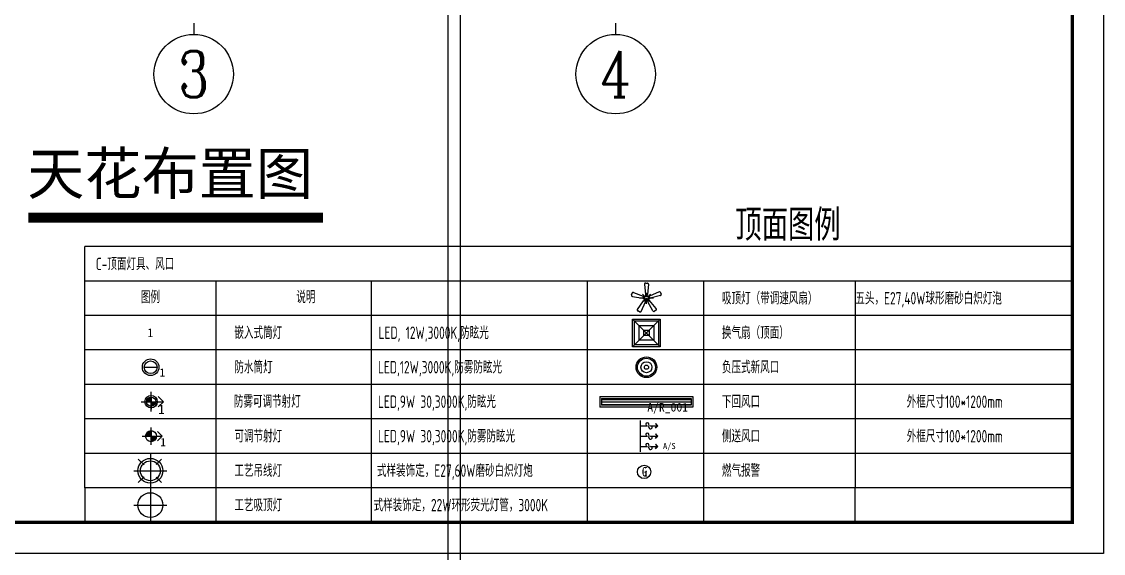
# Model space of a CAD drawing. Header units: millimetres. Extents: x -133666 to 880576, y -269375 to 86941.
# Drawn here: x 28488 to 37204, y -161461 to -157176 of the extents above; entities that cross this region are included whole.
import ezdxf
from ezdxf.enums import TextEntityAlignment as Align

# ---------------------------------------------------------------- set-up
doc = ezdxf.new("R2010")
doc.units = ezdxf.units.MM
doc.header["$LTSCALE"] = 1000
for name, pattern in [('CENTER', [50.8, 31.75, -6.35, 6.35, -6.35]), ('CENTER2', [1.125, 0.75, -0.125, 0.125, -0.125]), ('DASHED', [19.05, 12.7, -6.35])]:
    doc.linetypes.add(name, pattern=pattern)
doc.layers.get('0').update_dxf_attribs({"linetype": 'CONTINUOUS'})
for name, color, linetype in [('6#轴网(1-4)20181120$0$11 12 17 18 19 20 21 22-ZW$0$AXIS_轴号_A', 8, 'CONTINUOUS'), ('6#轴网(1-4)20181120$0$11 12 17 18 19 20 21 22-ZW$0$AXIS_轴文_A', 8, 'CONTINUOUS'), ('6#轴网(1-4)20181120$0$AXIS_TEXT', 8, 'CONTINUOUS'), ('A-FUR', 8, 'CONTINUOUS'), ('AXIS', 253, 'CENTER'), ('BORDER', 7, 'CONTINUOUS'), ('C-顶面灯具、灯带', 22, 'CONTINUOUS'), ('C-顶面设备（风口、换气扇、投影仪）', 7, 'CONTINUOUS'), ('DIM', 3, 'CONTINUOUS'), ('P-平面设备(顶面显示)', 22, 'CONTINUOUS'), ('PUB_TEXT', 7, 'CONTINUOUS'), ('W-文字', 35, 'CONTINUOUS'), ('WALL', 2, 'CONTINUOUS')]:
    doc.layers.add(name, color=color, linetype=linetype)
doc.styles.add('6#轴网(1-4)20181120$0$11 12 17 18 19 20 21 22-ZW$0$_TCH_AXIS', font='COMPLEX', dxfattribs={"bigfont": 'GBCBIG'})
doc.styles.add('6#轴网(1-4)20181120$0$COMPLEX', font='COMPLEX')
doc.styles.add('DIM', font='', dxfattribs={"width": 0.7})
doc.styles.add('WORD-1', font='tssdeng.shx', dxfattribs={"width": 0.7, "bigfont": 'tssdchn.shx'})
doc.styles.add('WORD-2', font='simhei.ttf')
doc.styles.add('XZ', font='', dxfattribs={"width": 0.7})
doc.styles.add('图框－2', font='tssdeng.shx', dxfattribs={"width": 0.7, "bigfont": 'TSSDCHN.shx'})
doc.styles.add('黑体', font='simhei.ttf')
doc.styles.get('DIM').set_extended_font_data('SimSun')
doc.styles.get('XZ').set_extended_font_data('SimSun')

# ---------------------------------------------------------------- blocks, each defined once
blk = doc.blocks.new('6#轴网(1-4)20181120$0$_AXISO')
at = {"color": 8}
blk.add_circle((0, 0), 0.5, dxfattribs=at)
at = {"layer": '6#轴网(1-4)20181120$0$AXIS_TEXT', "color": 8, "style": '6#轴网(1-4)20181120$0$COMPLEX', "width": 1.041667}
blk.add_attdef('A', text='', height=0.56, dxfattribs=at).set_placement((-0.25, -0.28), (0.25, -0.28), align=Align.FIT)
blk = doc.blocks.new('B20190222125856')
at = {"layer": 'AXIS', "linetype": 'CENTER2'}
for p, q in [((3400, 11781), (3400, -2685.7)), ((6800, 11781), (6800, -2685.7))]:
    blk.add_line(p, q, dxfattribs=at)
at = {"layer": '6#轴网(1-4)20181120$0$11 12 17 18 19 20 21 22-ZW$0$AXIS_轴号_A'}
ref = blk.add_blockref('6#轴网(1-4)20181120$0$_AXISO', (3400, -3005.7), dxfattribs=dict(at, xscale=640, yscale=640, zscale=640))
ref.add_attrib('A', '3', dxfattribs={"layer": '6#轴网(1-4)20181120$0$11 12 17 18 19 20 21 22-ZW$0$AXIS_轴文_A', "height": 372.8, "style": '6#轴网(1-4)20181120$0$11 12 17 18 19 20 21 22-ZW$0$_TCH_AXIS'}).set_placement((3275.7, -3192.1), (3524.3, -3192.1), align=Align.FIT)
ref = blk.add_blockref('6#轴网(1-4)20181120$0$_AXISO', (6800, -3005.7), dxfattribs=dict(at, xscale=640, yscale=640, zscale=640))
ref.add_attrib('A', '4', dxfattribs={"layer": '6#轴网(1-4)20181120$0$11 12 17 18 19 20 21 22-ZW$0$AXIS_轴文_A', "height": 372.8, "style": '6#轴网(1-4)20181120$0$11 12 17 18 19 20 21 22-ZW$0$_TCH_AXIS', "width": 0.875}).set_placement((6675.7, -3192.1), (6924.3, -3192.1), align=Align.FIT)
blk = doc.blocks.new('B20190319225928')
at = {"layer": 'BORDER'}
blk.add_lwpolyline([(0, 0), (0, 29700), (42000, 29700), (42000, 0)], close=True, dxfattribs=at)
at = {"layer": 'BORDER', "const_width": 50}
blk.add_lwpolyline([(2500, 500), (2500, 29200), (41500, 29200), (41500, 500)], close=True, dxfattribs=at)
blk = doc.blocks.new('*U178')
at = {"color": 250}
blk.add_wipeout([(28.1, -28.5), (29.8, -26.7), (31.5, -24.7), (33, -22.7), (34.3, -20.6), (35.5, -18.4), (36.6, -16.1), (37.6, -13.8), (38.4, -11.4), (39, -9), (39.5, -6.5), (39.8, -4), (40, -1.5), (40, 1), (39.9, 3.5), (39.6, 6), (39.1, 8.5), (38.5, 10.9), (37.7, 13.3), (36.8, 15.7), (35.8, 17.9), (34.6, 20.1), (33.2, 22.3), (31.8, 24.3), (30.2, 26.3), (28.5, 28.1), (26.7, 29.8), (24.7, 31.5), (22.7, 33), (20.6, 34.3), (18.4, 35.5), (16.1, 36.6), (13.8, 37.6), (11.4, 38.4), (9, 39), (6.5, 39.5), (4, 39.8), (1.5, 40), (-1, 40), (-3.5, 39.9), (-6, 39.6), (-8.5, 39.1), (-10.9, 38.5), (-13.3, 37.7), (-15.7, 36.8), (-17.9, 35.8), (-20.1, 34.6), (-22.3, 33.2), (-24.3, 31.8), (-26.3, 30.2), (-28.1, 28.5), (-29.8, 26.7), (-31.5, 24.7), (-33, 22.7), (-34.3, 20.6), (-35.5, 18.4), (-36.6, 16.1), (-37.6, 13.8), (-38.4, 11.4), (-39, 9), (-39.5, 6.5), (-39.8, 4), (-40, 1.5), (-40, -1), (-39.9, -3.5), (-39.6, -6), (-39.1, -8.5), (-38.5, -10.9), (-37.7, -13.3), (-36.8, -15.7), (-35.8, -17.9), (-34.6, -20.1), (-33.2, -22.3), (-31.8, -24.3), (-30.2, -26.3), (-28.5, -28.1), (-26.7, -29.8), (-24.7, -31.5), (-22.7, -33), (-20.6, -34.3), (-18.4, -35.5), (-16.1, -36.6), (-13.8, -37.6), (-11.4, -38.4), (-9, -39), (-6.5, -39.5), (-4, -39.8), (-1.5, -40), (1, -40), (3.5, -39.9), (6, -39.6), (8.5, -39.1), (10.9, -38.5), (13.3, -37.7), (15.7, -36.8), (17.9, -35.8), (20.1, -34.6), (22.3, -33.2), (24.3, -31.8), (26.3, -30.2)], dxfattribs=at)
h = blk.add_hatch(color=250)
edge = h.paths.add_edge_path()
edge.add_arc((0, 0), 30, 90, 180)
edge.add_line((-30, 0), (0, 0))
edge.add_line((0, 0), (0, 30))
edge = h.paths.add_edge_path()
edge.add_arc((0, 0), 30, 270, 360)
edge.add_line((30, 0), (0, 0))
edge.add_line((0, 0), (0, -30))
at = {"color": 251}
for p, q in [((-64, 0), (80, 0)), ((-40, 0), (40, 0)), ((0, 25), (0, 64)), ((0, 30), (0, -48)), ((0, -64), (0, 25)), ((80, 0), (46.4, 33.6)), ((80, 0), (46.4, -33.6))]:
    blk.add_line(p, q, dxfattribs=at)
blk.add_circle((0, 0), 40)
blk.add_circle((0, 0), 30, dxfattribs=at)
at = {"style": 'WORD-2'}
blk.add_attdef('1', (46.3, -79.1), '', height=60, dxfattribs=at)
blk = doc.blocks.new('嵌入式筒灯')
at = {"color": 250}
blk.add_wipeout([(42.2, -42.7), (44.8, -40), (47.2, -37.1), (49.4, -34.1), (51.5, -30.9), (53.3, -27.6), (54.9, -24.2), (56.3, -20.7), (57.5, -17.1), (58.5, -13.5), (59.2, -9.8), (59.7, -6), (60, -2.3), (60, 1.5), (59.8, 5.3), (59.4, 9), (58.7, 12.7), (57.8, 16.4), (56.6, 20), (55.2, 23.5), (53.7, 26.9), (51.9, 30.2), (49.9, 33.4), (47.7, 36.5), (45.3, 39.4), (42.7, 42.2), (40, 44.8), (37.1, 47.2), (34.1, 49.4), (30.9, 51.5), (27.6, 53.3), (24.2, 54.9), (20.7, 56.3), (17.1, 57.5), (13.5, 58.5), (9.8, 59.2), (6, 59.7), (2.3, 60), (-1.5, 60), (-5.3, 59.8), (-9, 59.4), (-12.7, 58.7), (-16.4, 57.8), (-20, 56.6), (-23.5, 55.2), (-26.9, 53.7), (-30.2, 51.9), (-33.4, 49.9), (-36.5, 47.7), (-39.4, 45.3), (-42.2, 42.7), (-44.8, 40), (-47.2, 37.1), (-49.4, 34.1), (-51.5, 30.9), (-53.3, 27.6), (-54.9, 24.2), (-56.3, 20.7), (-57.5, 17.1), (-58.5, 13.5), (-59.2, 9.8), (-59.7, 6), (-60, 2.3), (-60, -1.5), (-59.8, -5.3), (-59.4, -9), (-58.7, -12.7), (-57.8, -16.4), (-56.6, -20), (-55.2, -23.5), (-53.7, -26.9), (-51.9, -30.2), (-49.9, -33.4), (-47.7, -36.5), (-45.3, -39.4), (-42.7, -42.2), (-40, -44.8), (-37.1, -47.2), (-34.1, -49.4), (-30.9, -51.5), (-27.6, -53.3), (-24.2, -54.9), (-20.7, -56.3), (-17.1, -57.5), (-13.5, -58.5), (-9.8, -59.2), (-6, -59.7), (-2.3, -60), (1.5, -60), (5.3, -59.8), (9, -59.4), (12.7, -58.7), (16.4, -57.8), (20, -56.6), (23.5, -55.2), (26.9, -53.7), (30.2, -51.9), (33.4, -49.9), (36.5, -47.7), (39.4, -45.3)], dxfattribs=at)
at = {"color": 251, "style": 'WORD-2'}
blk.add_attdef('1', text='', height=64, dxfattribs=at).set_placement((0, 0), align=Align.MIDDLE)
blk = doc.blocks.new('*U201')
at = {"color": 250}
blk.add_wipeout([(28.1, -28.5), (29.8, -26.7), (31.5, -24.7), (33, -22.7), (34.3, -20.6), (35.5, -18.4), (36.6, -16.1), (37.6, -13.8), (38.4, -11.4), (39, -9), (39.5, -6.5), (39.8, -4), (40, -1.5), (40, 1), (39.9, 3.5), (39.6, 6), (39.1, 8.5), (38.5, 10.9), (37.7, 13.3), (36.8, 15.7), (35.8, 17.9), (34.6, 20.1), (33.2, 22.3), (31.8, 24.3), (30.2, 26.3), (28.5, 28.1), (26.7, 29.8), (24.7, 31.5), (22.7, 33), (20.6, 34.3), (18.4, 35.5), (16.1, 36.6), (13.8, 37.6), (11.4, 38.4), (9, 39), (6.5, 39.5), (4, 39.8), (1.5, 40), (-1, 40), (-3.5, 39.9), (-6, 39.6), (-8.5, 39.1), (-10.9, 38.5), (-13.3, 37.7), (-15.7, 36.8), (-17.9, 35.8), (-20.1, 34.6), (-22.3, 33.2), (-24.3, 31.8), (-26.3, 30.2), (-28.1, 28.5), (-29.8, 26.7), (-31.5, 24.7), (-33, 22.7), (-34.3, 20.6), (-35.5, 18.4), (-36.6, 16.1), (-37.6, 13.8), (-38.4, 11.4), (-39, 9), (-39.5, 6.5), (-39.8, 4), (-40, 1.5), (-40, -1), (-39.9, -3.5), (-39.6, -6), (-39.1, -8.5), (-38.5, -10.9), (-37.7, -13.3), (-36.8, -15.7), (-35.8, -17.9), (-34.6, -20.1), (-33.2, -22.3), (-31.8, -24.3), (-30.2, -26.3), (-28.5, -28.1), (-26.7, -29.8), (-24.7, -31.5), (-22.7, -33), (-20.6, -34.3), (-18.4, -35.5), (-16.1, -36.6), (-13.8, -37.6), (-11.4, -38.4), (-9, -39), (-6.5, -39.5), (-4, -39.8), (-1.5, -40), (1, -40), (3.5, -39.9), (6, -39.6), (8.5, -39.1), (10.9, -38.5), (13.3, -37.7), (15.7, -36.8), (17.9, -35.8), (20.1, -34.6), (22.3, -33.2), (24.3, -31.8), (26.3, -30.2)], dxfattribs=at)
h = blk.add_hatch(color=250)
edge = h.paths.add_edge_path()
edge.add_arc((0, 0), 40, 90, 180)
edge.add_line((-40, 0), (0, 0))
edge.add_line((0, 0), (0, 40))
edge = h.paths.add_edge_path()
edge.add_arc((0, 0), 40, 270, 360)
edge.add_line((40, 0), (0, 0))
edge.add_line((0, 0), (0, -40))
at = {"color": 251}
for p, q in [((-64, 0), (80, 0)), ((-40, 0), (40, 0)), ((0, -64), (0, 64)), ((0, 40), (0, -40)), ((80, 0), (46.4, 33.6)), ((80, 0), (46.4, -33.6))]:
    blk.add_line(p, q, dxfattribs=at)
blk.add_circle((0, 0), 40)
at = {"style": 'WORD-2'}
blk.add_attdef('1', (19.6, -92.8), '', height=60, dxfattribs=at)
blk = doc.blocks.new('*U226')
at = {"color": 250}
blk.add_wipeout([(70.3, -71.2), (74.6, -66.7), (78.6, -61.8), (82.4, -56.8), (85.8, -51.5), (88.8, -46), (91.6, -40.3), (93.9, -34.5), (95.9, -28.5), (97.5, -22.5), (98.7, -16.3), (99.5, -10.1), (100, -3.8), (100, 2.5), (99.7, 8.8), (98.9, 15), (97.8, 21.2), (96.3, 27.3), (94.4, 33.3), (92.1, 39.1), (89.4, 44.8), (86.4, 50.4), (83.1, 55.7), (79.5, 60.8), (75.5, 65.7), (71.2, 70.3), (66.7, 74.6), (61.8, 78.6), (56.8, 82.4), (51.5, 85.8), (46, 88.8), (40.3, 91.6), (34.5, 93.9), (28.5, 95.9), (22.5, 97.5), (16.3, 98.7), (10.1, 99.5), (3.8, 100), (-2.5, 100), (-8.8, 99.7), (-15, 98.9), (-21.2, 97.8), (-27.3, 96.3), (-33.3, 94.4), (-39.1, 92.1), (-44.8, 89.4), (-50.4, 86.4), (-55.7, 83.1), (-60.8, 79.5), (-65.7, 75.5), (-70.3, 71.2), (-74.6, 66.7), (-78.6, 61.8), (-82.4, 56.8), (-85.8, 51.5), (-88.8, 46), (-91.6, 40.3), (-93.9, 34.5), (-95.9, 28.5), (-97.5, 22.5), (-98.7, 16.3), (-99.5, 10.1), (-100, 3.8), (-100, -2.5), (-99.7, -8.8), (-98.9, -15), (-97.8, -21.2), (-96.3, -27.3), (-94.4, -33.3), (-92.1, -39.1), (-89.4, -44.8), (-86.4, -50.4), (-83.1, -55.7), (-79.5, -60.8), (-75.5, -65.7), (-71.2, -70.3), (-66.7, -74.6), (-61.8, -78.6), (-56.8, -82.4), (-51.5, -85.8), (-46, -88.8), (-40.3, -91.6), (-34.5, -93.9), (-28.5, -95.9), (-22.5, -97.5), (-16.3, -98.7), (-10.1, -99.5), (-3.8, -100), (2.5, -100), (8.8, -99.7), (15, -98.9), (21.2, -97.8), (27.3, -96.3), (33.3, -94.4), (39.1, -92.1), (44.8, -89.4), (50.4, -86.4), (55.7, -83.1), (60.8, -79.5), (65.7, -75.5)], dxfattribs=at)
at = {"color": 251, "ltscale": 2}
for p, q in [((-97.8, 94.3), (-51.2, 47.7)), ((0, 133.3), (0, -133.3)), ((47.7, 51.2), (90.8, 94.3)), ((-133.3, 0), (133.3, 0)), ((-97.8, -94.3), (-51.2, -47.7)), ((47.7, -51.2), (90.8, -94.3))]:
    blk.add_line(p, q, dxfattribs=at)
blk.add_circle((0, 0), 100)
at = {"color": 251}
blk.add_circle((0, 0), 80, dxfattribs=at)
blk = doc.blocks.new('dfdjjfg')
at = {"layer": 'C-顶面灯具、灯带'}
for p, q in [((102369, -78605, 0), (102391, -78566, 0)), ((102754, -78918, 0), (102377, -78638, 0)), ((102848, -78761, 0), (102424, -78556, 0)), ((102866, -78831, 0), (102825, -78901, 0))]:
    blk.add_line(p, q, dxfattribs=at)
at = {"layer": 'C-顶面灯具、灯带', "elevation": 0}
blk.add_lwpolyline([(102355, -78584), (102366, -78564), (102386, -78576), (102374, -78595)], close=True, dxfattribs=at)
at = {"layer": 'C-顶面灯具、灯带'}
for centre, radius, start, end in [((102391, -78617, 0), 25, 150, 236.4665), ((102413, -78579, 0), 25, 63.5335, 150), ((102782, -78876, 0), 49.9, 236.4665, 330), ((102824, -78805, 0), 49.9, 327.8045, 61.338)]:
    blk.add_arc(centre, radius, start, end, dxfattribs=at)
blk = doc.blocks.new('dfdfhhfqqe')
at = {"layer": 'C-顶面灯具、灯带', "color": 251, "linetype": 'DASHED', "ltscale": 0.02}
for p, q in [((102090, -78696, 0), (102443, -78343, 0)), ((102445, -78696, 0), (102092, -78343, 0)), ((102272, -78770, 0), (102272, -78271, 0)), ((102586, -78520, 0), (101949, -78520, 0))]:
    blk.add_line(p, q, dxfattribs=at)
at = {"layer": 'C-顶面灯具、灯带'}
blk.add_circle((102268, -78520, 0), 117, dxfattribs=at)
at = {"layer": 'C-顶面灯具、灯带', "color": 251}
blk.add_circle((102268, -78520, 0), 94.6, dxfattribs=at)
at = {"layer": 'C-顶面灯具、灯带'}
for p, rotation in [((86130, -206431), 120.3263484312801), ((221725, -127012), 195.4205350051824), ((-23344, -107555), 50.53026438440089), ((178115, 25732), 271.4733682363907), ((40129, 34441), 336.3318596501865)]:
    blk.add_blockref('dfdjjfg', p, dxfattribs=dict(at, rotation=rotation))
blk = doc.blocks.new('*U197')
at = {"color": 251}
blk.add_circle((0, 0), 120, dxfattribs=at)
at = {"color": 250}
blk.add_wipeout([(105, -107), (112, -100), (118, -93), (124, -85), (129, -77), (133, -69), (137, -61), (141, -52), (144, -43), (146, -34), (148, -24), (149, -15), (150, -6), (150, 4), (149, 13), (148, 23), (147, 32), (144, 41), (142, 50), (138, 59), (134, 67), (130, 76), (125, 84), (119, 91), (113, 99), (107, 105), (100, 112), (93, 118), (85, 124), (77, 129), (69, 133), (61, 137), (52, 141), (43, 144), (34, 146), (24, 148), (15, 149), (6, 150), (-4, 150), (-13, 149), (-23, 148), (-32, 147), (-41, 144), (-50, 142), (-59, 138), (-67, 134), (-76, 130), (-84, 125), (-91, 119), (-99, 113), (-105, 107), (-112, 100), (-118, 93), (-124, 85), (-129, 77), (-133, 69), (-137, 61), (-141, 52), (-144, 43), (-146, 34), (-148, 24), (-149, 15), (-150, 6), (-150, -4), (-149, -13), (-148, -23), (-147, -32), (-144, -41), (-142, -50), (-138, -59), (-134, -67), (-130, -76), (-125, -84), (-119, -91), (-113, -99), (-107, -105), (-100, -112), (-93, -118), (-85, -124), (-77, -129), (-69, -133), (-61, -137), (-52, -141), (-43, -144), (-34, -146), (-24, -148), (-15, -149), (-6, -150), (4, -150), (13, -149), (23, -148), (32, -147), (41, -144), (50, -142), (59, -138), (67, -134), (76, -130), (84, -125), (91, -119), (99, -113)], dxfattribs=at)
at = {"color": 251, "ltscale": 2}
for p, q in [((0, 200), (0, -200)), ((-200, 0), (200, 0))]:
    blk.add_line(p, q, dxfattribs=at)
blk.add_circle((0, 0), 150)
blk = doc.blocks.new('DIFF-WLL')
at = {"color": 7, "linetype": 'ByBlock'}
for p, q in [((0, 0), (2.05, 0)), ((5, 0), (4.28, 0.61)), ((4.28, 0.61), (4.76, 0)), ((2.95, 0), (4.76, 0)), ((5, 0), (4.28, -0.61)), ((4.28, -0.61), (4.76, 0))]:
    blk.add_line(p, q, dxfattribs=at)
for centre, radius, start, end in [((2.06, 0.44), 0.443, 4.4518, 269.236), ((-3.48, 0.01), 5.99, 356.4344, 4.4518), ((2.94, -0.44), 0.443, 169.2229, 89.236)]:
    blk.add_arc(centre, radius, start, end, dxfattribs=at)
blk = doc.blocks.new('*U765')
at = {"color": 251}
blk.add_line((0, 300), (0, 0), dxfattribs=at)
at = {"color": 251, "xscale": 34.56325301062316, "yscale": 34.56325301062316, "zscale": 34.56325301062316}
for p in [(0, 250), (0, 150), (0, 50)]:
    blk.add_blockref('DIFF-WLL', p, dxfattribs=at)
at = {"style": 'WORD-2'}
blk.add_attdef('A/S', (222, 25), '', height=60, dxfattribs=at)
blk = doc.blocks.new('A$C5F6C08B0')
at = {"color": 251}
for radius in [100, 86.7, 53.3, 20]:
    blk.add_circle((100, 100), radius, dxfattribs=at)
blk = doc.blocks.new('防水筒灯')
at = {"color": 250}
blk.add_wipeout([(42.2, -42.7), (44.8, -40), (47.2, -37.1), (49.4, -34.1), (51.5, -30.9), (53.3, -27.6), (54.9, -24.2), (56.3, -20.7), (57.5, -17.1), (58.5, -13.5), (59.2, -9.8), (59.7, -6), (60, -2.3), (60, 1.5), (59.8, 5.3), (59.4, 9), (58.7, 12.7), (57.8, 16.4), (56.6, 20), (55.2, 23.5), (53.7, 26.9), (51.9, 30.2), (49.9, 33.4), (47.7, 36.5), (45.3, 39.4), (42.7, 42.2), (40, 44.8), (37.1, 47.2), (34.1, 49.4), (30.9, 51.5), (27.6, 53.3), (24.2, 54.9), (20.7, 56.3), (17.1, 57.5), (13.5, 58.5), (9.8, 59.2), (6, 59.7), (2.3, 60), (-1.5, 60), (-5.3, 59.8), (-9, 59.4), (-12.7, 58.7), (-16.4, 57.8), (-20, 56.6), (-23.5, 55.2), (-26.9, 53.7), (-30.2, 51.9), (-33.4, 49.9), (-36.5, 47.7), (-39.4, 45.3), (-42.2, 42.7), (-44.8, 40), (-47.2, 37.1), (-49.4, 34.1), (-51.5, 30.9), (-53.3, 27.6), (-54.9, 24.2), (-56.3, 20.7), (-57.5, 17.1), (-58.5, 13.5), (-59.2, 9.8), (-59.7, 6), (-60, 2.3), (-60, -1.5), (-59.8, -5.3), (-59.4, -9), (-58.7, -12.7), (-57.8, -16.4), (-56.6, -20), (-55.2, -23.5), (-53.7, -26.9), (-51.9, -30.2), (-49.9, -33.4), (-47.7, -36.5), (-45.3, -39.4), (-42.7, -42.2), (-40, -44.8), (-37.1, -47.2), (-34.1, -49.4), (-30.9, -51.5), (-27.6, -53.3), (-24.2, -54.9), (-20.7, -56.3), (-17.1, -57.5), (-13.5, -58.5), (-9.8, -59.2), (-6, -59.7), (-2.3, -60), (1.5, -60), (5.3, -59.8), (9, -59.4), (12.7, -58.7), (16.4, -57.8), (20, -56.6), (23.5, -55.2), (26.9, -53.7), (30.2, -51.9), (33.4, -49.9), (36.5, -47.7), (39.4, -45.3)], dxfattribs=at)
at = {"color": 251}
blk.add_line((-44.4, 0), (48.3, 0), dxfattribs=at)
blk.add_circle((1.9, 0), 60.3)
blk.add_circle((1.9, 0), 46.3, dxfattribs=at)
at = {"style": 'WORD-2'}
blk.add_attdef('1', (66.2, -68.4), '', height=60, dxfattribs=at)
blk = doc.blocks.new('换气扇（顶面）')
at = {"color": 251}
for p, q in [((-100, -100), (100, 100)), ((100, -100), (-100, 100))]:
    blk.add_line(p, q, dxfattribs=at)
blk.add_lwpolyline([(-100, 100), (100, 100), (100, -100), (-100, -100)], close=True)
for points in [[(-86.7, 86.7), (86.7, 86.7), (86.7, -86.7), (-86.7, -86.7)], [(-53.3, 53.3), (53.3, 53.3), (53.3, -53.3), (-53.3, -53.3)], [(-20, 20), (20, 20), (20, -20), (-20, -20)]]:
    blk.add_lwpolyline(points, close=True, dxfattribs=at)
blk = doc.blocks.new('A$C40BE60D6')
blk.add_circle((180, 180), 180)
at = {"style": '图框－2', "width": 0.7}
blk.add_text('G', height=259, dxfattribs=at).set_placement((127, 54))
at = {"ltscale": 0.15, "insert": (122, 310), "char_height": 250, "width": 119.17, "attachment_point": 1, "style": 'DIM'}
blk.add_mtext('G', dxfattribs=at)

msp = doc.modelspace()

# ---------------------------------------------------------------- hatches: boundary and pattern name
h = msp.add_hatch()
h.set_pattern_fill('ANSI31', color=250, scale=6.6668, angle=315, style=0)
h.set_pattern_definition([(0, (34147.077, -160325.456), (7e-15, 21.1671), [])])
h.paths.add_polyline_path([(33883.6, -160267.7), (33883.6, -160211.3), (33160.5, -160211.3), (33160.5, -160267.7)])

# ---------------------------------------------------------------- linework, layer by layer
msp.add_line((33147.1, -160197.8), (33147.1, -160281.2))
at = {"color": 251}
msp.add_line((33160.5, -160211.3), (33160.5, -160267.7), dxfattribs=at)
msp.add_lwpolyline([(33147.1, -160197.8), (33897.1, -160197.8), (33897.1, -160281.2), (33147.1, -160281.2)])
msp.add_lwpolyline([(33147.1, -160197.8), (33897.1, -160197.8), (33897.1, -160281.2), (33147.1, -160281.2)])
msp.add_lwpolyline([(33160.5, -160211.3), (33883.6, -160211.3), (33883.6, -160267.7), (33160.5, -160267.7)], dxfattribs=at)
msp.add_lwpolyline([(33160.5, -160211.3), (33883.6, -160211.3), (33883.6, -160267.7), (33160.5, -160267.7)], dxfattribs=at)
at = {"layer": 'A-FUR'}
for p in [(31924, -60536.6), (32024, -60536.6)]:
    msp.add_xline(p, (0, 1), dxfattribs=at)
at = {"layer": 'C-顶面设备（风口、换气扇、投影仪）', "color": 7}
msp.add_circle((33522.1, -159960.6), 83.3, dxfattribs=at)
at = {"layer": 'PUB_TEXT', "const_width": 80}
msp.add_lwpolyline([(28541.1, -158756.1), (30915.6, -158756.1)], dxfattribs=at)
at = {"layer": 'W-文字', "color": 249}
for p, q in [((36953.8, -158988.4), (28997.2, -158988.4)), ((36953.8, -158988.4), (36953.8, -160932.8)), ((36953.8, -159266.2), (28997.2, -159266.2)), ((30052.8, -159266.2), (30052.8, -160932.8)), ((31302.8, -159266.2), (31302.8, -160932.8)), ((33981, -159266.2), (33981, -160932.8)), ((35203.8, -159266.2), (35203.8, -160932.8)), ((36953.8, -159543.9), (28997.2, -159543.9)), ((36953.8, -159821.7), (28997.2, -159821.7)), ((36953.8, -160099.5), (28997.2, -160099.5)), ((36953.8, -160932.8), (28997.2, -160932.8)), ((30052.8, -160932.8), (30052.8, -161210.6)), ((31302.8, -160932.8), (31302.8, -161210.6)), ((36953.8, -160932.8), (33045.4, -160932.8)), ((33045.4, -160932.8), (33045.4, -161210.6)), ((33981, -160932.8), (33981, -161210.6))]:
    msp.add_line(p, q, dxfattribs=at)

# ---------------------------------------------------------------- block references
at = {"layer": 'C-顶面灯具、灯带', "xscale": 0.1800035982159898, "yscale": 0.1800035982159898, "zscale": 0.1800035982159898}
msp.add_blockref('dfdfhhfqqe', (15113.5, -145271.1, 0), dxfattribs=at)
at = {"layer": 'C-顶面设备（风口、换气扇、投影仪）', "color": 7}
for name, p, xscale, yscale, zscale in [('换气扇（顶面）', (33522.1, -159683.9), 1.111111111240461, 1.111111111240461, 1.111111111240461), ('A$C5F6C08B0', (33438.7, -160043.9), 0.8333499907166697, 0.8333499907166697, 0.8333499907166697), ('A$C40BE60D6', (33449.5, -160858.1), 0.2999999999883585, 0.2999999999883585, 0.2999999999883585)]:
    msp.add_blockref(name, p, dxfattribs=dict(at, xscale=xscale, yscale=yscale, zscale=zscale))
at = {"layer": 'C-顶面设备（风口、换气扇、投影仪）', "color": 7, "xscale": 0.8333499907166697, "yscale": 0.8333499907166697, "zscale": 0.8333499907166697}
msp.add_blockref('*U765', (33470.5, -160641.2), dxfattribs=at).add_auto_attribs({'A/S': 'A/S'})
at = {"layer": 'DIM'}
msp.add_blockref('B20190222125856', (26474, -154593.3), dxfattribs=at)
at = {"layer": 'WALL', "xscale": 0.5, "yscale": 0.5, "zscale": 0.5, "rotation": 270}
msp.add_blockref('B20190319225928', (22353.8, -140460.6), dxfattribs=at)

# ---------------------------------------------------------------- texts
at = {"style": 'WORD-2', "flags": 1}
msp.add_attdef('A/R_001', (33529.1, -160317.7), 'A/S', height=68.93, dxfattribs=at)
at = {"layer": 'P-平面设备(顶面显示)', "color": 22, "style": 'WORD-1', "width": 0.7}
msp.add_text('C-顶面灯具、风口', height=100, dxfattribs=at).set_placement((29084.9, -159128.6), align=Align.MIDDLE_LEFT)
at = {"layer": 'PUB_TEXT', "style": '黑体'}
msp.add_text('天花布置图', height=337.59, dxfattribs=at).set_placement((28532.8, -158568.2))
at = {"layer": 'W-文字', "color": 35, "ltscale": 1000, "style": 'XZ', "width": 0.7}
msp.add_text('顶面图例', height=222.22, dxfattribs=at).set_placement((34238.1, -158917, 1810.4))
at = {"layer": 'W-文字', "color": 35, "style": 'WORD-1', "width": 0.7}
for s, p in [('图例', (29525, -159394.8)), ('说明', (30778.1, -159394.8))]:
    msp.add_text(s, height=100, dxfattribs=at).set_placement(p, align=Align.MIDDLE_CENTER)
for s, p in [('吸顶灯（带调速风扇）', (34130.2, -159405)), ('五头，E27,40W球形磨砂白炽灯泡', (35205.7, -159405)), ('嵌入式筒灯', (30201.9, -159682.8)), ('LED, 12W,3000K,防眩光', (31363.5, -159682.8)), ('换气扇（顶面）', (34130.2, -159682.8)), ('防水筒灯', (30201.9, -159960.6)), ('LED,12W,3000K,防雾防眩光', (31358.6, -159960.6)), ('负压式新风口', (34130.2, -159960.6)), ('防雾可调节射灯', (30197.7, -160236)), ('LED,9W 30,3000K,防眩光', (31358.6, -160238.4)), ('下回风口', (34130.2, -160238.4)), ('外框尺寸100*1200mm', (35619.3, -160238.4)), ('可调节射灯', (30201.9, -160516.2)), ('LED,9W 30,3000K,防雾防眩光', (31358.6, -160516.2)), ('侧送风口', (34130.2, -160516.2)), ('外框尺寸100*1200mm', (35619.3, -160516.2)), ('工艺吊线灯', (30201.9, -160793.9)), ('式样装饰定，E27,60W磨砂白炽灯炮', (31350.7, -160793.9)), ('燃气报警', (34130.2, -160793.9)), ('工艺吸顶灯', (30201.9, -161071.7)), ('式样装饰定，22W环形荧光灯管，3000K', (31323.4, -161071.7))]:
    msp.add_text(s, height=100, dxfattribs=at).set_placement(p, align=Align.MIDDLE_LEFT)

# ---------------------------------------------------------------- next in the draw order: block references
at = {"layer": 'C-顶面灯具、灯带'}
for name, p, xscale, yscale, zscale in [('嵌入式筒灯', (29525, -159682.8), 1.111111111240461, 1.111111111240461, 1.111111111240461), ('防水筒灯', (29525, -159960.6), 1.111111111240461, 1.111111111240461, 1.111111111240461), ('*U178', (29530.7, -160238.4), 1.25, 1.25, 1.25)]:
    msp.add_blockref(name, p, dxfattribs=dict(at, xscale=xscale, yscale=yscale, zscale=zscale)).add_auto_attribs({'1': '1'})
ref = msp.add_blockref('*U201', (29530.7, -160516.2), dxfattribs=dict(at, xscale=1.111111111240461, yscale=1.111111111240461, zscale=1.111111111240461))
ref.add_attrib('1', '1', (29605.1, -160597.7), dxfattribs={"layer": '0', "height": 66.7, "style": 'WORD-2'})
at = {"layer": 'C-顶面灯具、灯带', "xscale": 1.000019989151042, "yscale": 1.000019989151042, "zscale": 1.000019989151042}
msp.add_blockref('*U226', (29525, -160795), dxfattribs=at)

# ---------------------------------------------------------------- next in the draw order: linework, layer by layer
at = {"layer": 'W-文字', "color": 249}
for p, q in [((36953.8, -160377.3), (28997.2, -160377.3)), ((36953.8, -160655), (28997.2, -160655))]:
    msp.add_line(p, q, dxfattribs=at)

# ---------------------------------------------------------------- next in the draw order: block references
at = {"layer": 'C-顶面灯具、灯带', "xscale": 0.6666799925733358, "yscale": 0.6666799925733358, "zscale": 0.6666799925733358}
msp.add_blockref('*U197', (29525, -161071.7), dxfattribs=at)

# ---------------------------------------------------------------- next in the draw order: linework, layer by layer
at = {"layer": 'W-文字', "color": 249}
for p, q in [((33045.4, -160932.8), (28997.2, -160932.8)), ((36953.8, -161210.6), (28997.2, -161210.6))]:
    msp.add_line(p, q, dxfattribs=at)
msp.add_lwpolyline([(33045.4, -159266.2), (33045.4, -160932.8), (28997.2, -160932.8), (28997.2, -158988.4)], dxfattribs=at)
msp.add_lwpolyline([(28997.2, -161210.6), (35203.8, -161210.6), (35203.8, -160932.8), (28997.2, -160932.8)], close=True, dxfattribs=at)

doc.saveas('drawing.dxf')
